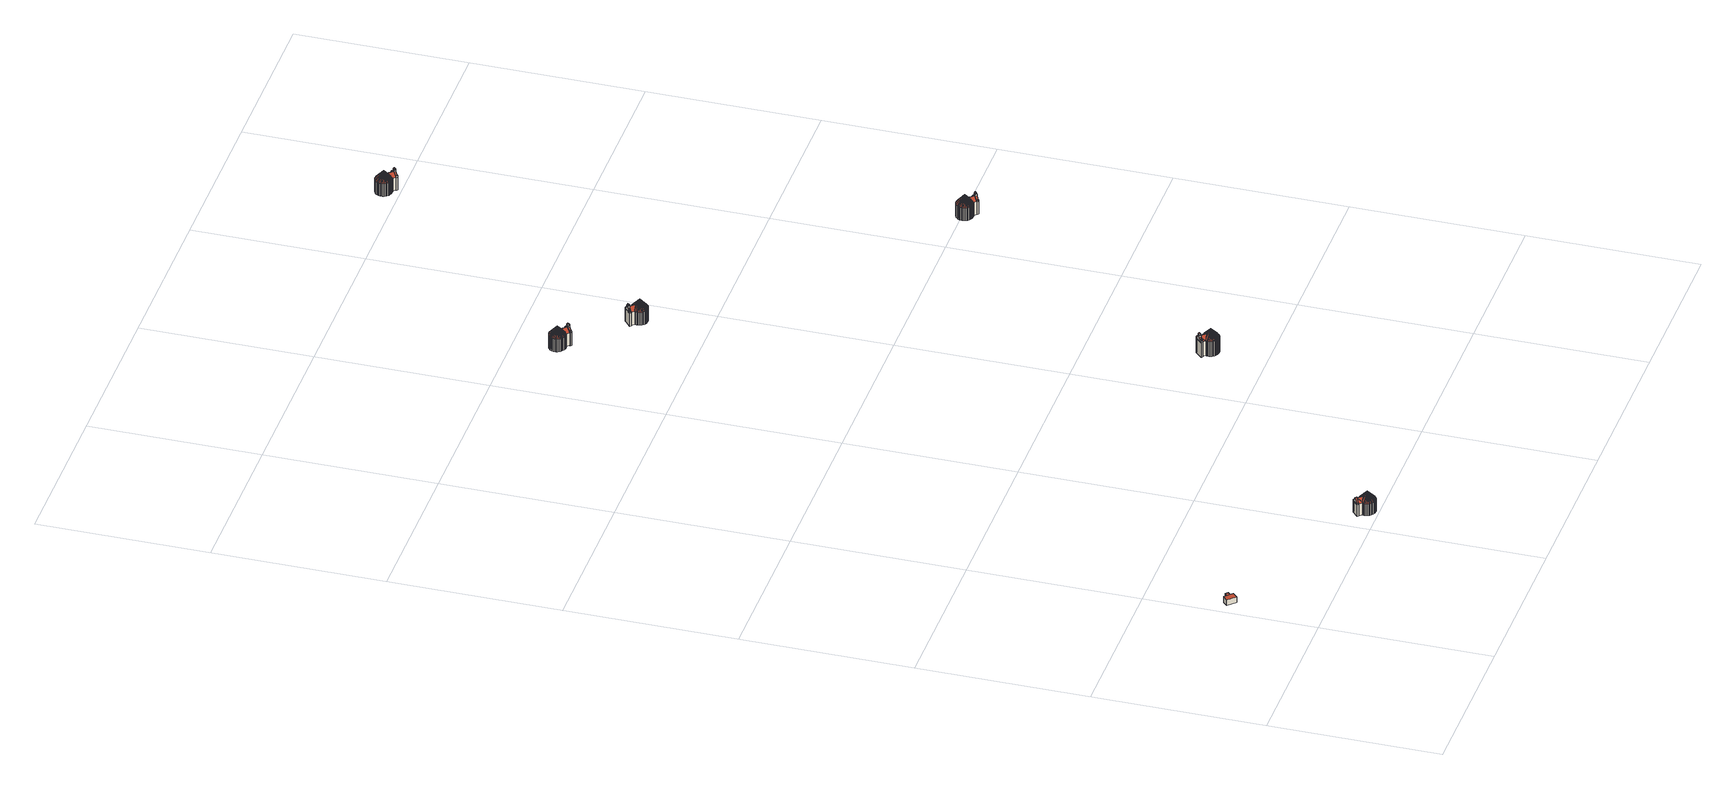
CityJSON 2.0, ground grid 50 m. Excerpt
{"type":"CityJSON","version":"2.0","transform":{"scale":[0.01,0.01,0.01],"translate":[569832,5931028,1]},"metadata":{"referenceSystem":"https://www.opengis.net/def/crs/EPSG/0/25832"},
"CityObjects":{
"building1":{"type":"Building","attributes":{"Grundfläche 2D":"5.698639","Grundhöhe NN":"3.884"},"geometry":[{"type":"Solid","lod":"3","boundaries":[[[[0,1,2,3]],[[3,2,4,5]],[[0,3,5,6]],[[1,0,6,7]],[[2,1,7,4]],[[7,6,5,4]]]],"semantics":{"surfaces":[{"type":"RoofSurface"},{"type":"WallSurface"},{"type":"GroundSurface"}],"values":[[0,1,1,1,1,2]]}}]},
"building2":{"type":"Building","attributes":{"Grundfläche 2D":"0.893874","Grundhöhe NN":"4.116"},"geometry":[{"type":"Solid","lod":"3","boundaries":[[[[8,9,10,11]],[[12,13,11,10]],[[13,14,8,11]],[[14,15,9,8]],[[15,12,10,9]],[[15,14,13,12]]]],"semantics":{"surfaces":[{"type":"RoofSurface"},{"type":"WallSurface"},{"type":"GroundSurface"}],"values":[[0,1,1,1,1,2]]}}]},
"building3":{"type":"Building","attributes":{"Grundfläche 2D":"21.563285","Grundhöhe NN":"2.291"},"children":["building3-1","building3-2"],"geometry":[{"type":"Solid","lod":"3","boundaries":[[[[16,17,18,19]],[[20,18,17]],[[21,18,20]],[[22,18,21]],[[23,18,22]],[[24,25,26,27,28,29,30,31,32,16,19,33,34,35]],[[36,18,23]],[[37,18,36]],[[38,18,37]],[[39,18,38]],[[40,18,39]],[[41,18,40]],[[42,18,41]],[[43,18,42]],[[44,18,43]],[[45,18,44]],[[46,18,45]],[[47,18,46]],[[48,18,47]],[[49,18,48]],[[50,18,49]],[[51,18,50]],[[52,18,51]],[[53,18,52]],[[54,18,53]],[[55,18,54]],[[56,18,55]],[[57,18,56]],[[58,18,57]],[[59,18,58]],[[60,18,59]],[[61,18,60]],[[62,18,61]],[[63,18,62]],[[64,18,63]],[[25,65,18,64,26]],[[66,33,19,18]],[[18,67,34,33,66]],[[18,68,35,34,67]],[[18,69,24,35,68]],[[18,65,25,24,69]],[[17,16,70,71]],[[20,17,71,72]],[[21,20,72,73]],[[22,21,73,74]],[[23,22,74,75]],[[36,23,75,76]],[[37,36,76,77]],[[38,37,77,78]],[[39,38,78,79]],[[40,39,79,80]],[[41,40,80,81]],[[42,41,81,82]],[[43,42,82,83]],[[44,43,83,84]],[[45,44,84,85]],[[46,45,85,86]],[[47,46,86,87]],[[48,47,87,88]],[[49,48,88,89]],[[50,49,89,90]],[[51,50,90,91]],[[52,51,91,92]],[[53,52,92,93]],[[54,53,93,94]],[[55,54,94,95]],[[56,55,95,96]],[[57,56,96,97]],[[58,57,97,98]],[[59,58,98,99]],[[60,59,99,100]],[[61,60,100,101]],[[62,61,101,102]],[[63,62,102,103]],[[64,63,103,104]],[[26,64,104,105]],[[27,26,105,106]],[[28,27,106,107]],[[29,28,107,108]],[[30,29,108,109]],[[31,30,109,110]],[[32,31,110,111]],[[16,32,111,70]],[[103,102,101,100,99,98,97,96,95,94,93,92,91,90,89,88,87,86,85,84,83,82,81,80,79,78,77,76,75,74,73,72,71,70,111,110,109,108,107,106,105,104]]]],"semantics":{"surfaces":[{"type":"RoofSurface"},{"type":"WallSurface"},{"type":"GroundSurface"}],"values":[[0,0,0,0,0,0,0,0,0,0,0,0,0,0,0,0,0,0,0,0,0,0,0,0,0,0,0,0,0,0,0,0,0,0,0,0,0,0,0,0,0,1,1,1,1,1,1,1,1,1,1,1,1,1,1,1,1,1,1,1,1,1,1,1,1,1,1,1,1,1,1,1,1,1,1,1,1,1,1,1,1,1,1,2]]}}]},
"building3-1":{"type":"BuildingInstallation","parents":["building3"],"geometry":[{"type":"MultiSurface","lod":"3","boundaries":[[[16,112,113,114,32]],[[112,115,113]],[[116,113,115,66,67]],[[65,117,118,26,27,119,113,116,68,69]]],"semantics":{"surfaces":[{"type":"RoofSurface"}],"values":[0,0,0,0]}}]},
"building3-2":{"type":"BuildingInstallation","parents":["building3"],"geometry":[{"type":"MultiSurface","lod":"3","boundaries":[[[120,121,122,123,124]],[[122,125,126,123]],[[125,127,128,126]],[[128,127,129,130,131]],[[125,122,121,29,30,129,127]],[[30,31,130,129]],[[28,120,124,123,126,128,131,130,31,32,114,113,119,27]],[[28,29,121,120]]],"semantics":{"surfaces":[{"type":"RoofSurface"},{"type":"WallSurface"}],"values":[0,0,0,0,1,1,1,1]}}]},
"building4":{"type":"Building","attributes":{"Grundfläche 2D":"21.889017","Grundhöhe NN":"1.479"},"children":["building4-1","building4-2","building4-3","building4-4"],"geometry":[{"type":"Solid","lod":"3","boundaries":[[[[132,133,134,135,136,137,138,139,140,141,142,143,144,145,146,147,148,149,150]],[[146,151,152,147]],[[153,152,151]],[[154,152,153]],[[155,152,154]],[[156,152,155]],[[157,152,156]],[[158,152,157]],[[159,152,158]],[[160,152,159]],[[161,152,160]],[[162,152,161]],[[163,152,162]],[[164,152,163]],[[165,152,164]],[[166,152,165]],[[167,152,166]],[[168,152,167]],[[169,152,168]],[[170,152,169]],[[171,152,170]],[[172,152,171]],[[173,152,172]],[[174,152,173]],[[175,152,174]],[[176,152,175]],[[177,152,176]],[[178,152,177]],[[179,152,178]],[[180,152,179]],[[181,152,180]],[[182,152,181]],[[183,152,182]],[[184,152,183]],[[185,152,184]],[[134,133,186,152,185]],[[187,148,147,152]],[[152,188,149,148,187]],[[152,189,150,149,188]],[[152,190,132,150,189]],[[152,186,133,132,190]],[[136,135,191,192]],[[193,138,137,136,192,194]],[[195,196,141,140,139,138,193,197]],[[198,143,142,141,196,199]],[[144,143,198,200]],[[145,144,200,201]],[[146,145,201,202]],[[151,146,202,203]],[[153,151,203,204]],[[154,153,204,205]],[[155,154,205,206]],[[156,155,206,207]],[[157,156,207,208]],[[158,157,208,209]],[[159,158,209,210]],[[160,159,210,211]],[[161,160,211,212]],[[162,161,212,213]],[[163,162,213,214]],[[164,163,214,215]],[[165,164,215,216]],[[166,165,216,217]],[[167,166,217,218]],[[168,167,218,219]],[[169,168,219,220]],[[170,169,220,221]],[[171,170,221,222]],[[172,171,222,223]],[[173,172,223,224]],[[174,173,224,225]],[[175,174,225,226]],[[176,175,226,227]],[[177,176,227,228]],[[178,177,228,229]],[[179,178,229,230]],[[180,179,230,231]],[[181,180,231,232]],[[182,181,232,233]],[[183,182,233,234]],[[184,183,234,235]],[[185,184,235,236]],[[134,185,236,237]],[[135,134,237,191]],[[229,228,227,226,225,224,223,222,221,220,219,218,217,216,215,214,213,212,211,210,209,208,207,206,205,204,203,202,201,200,198,199,196,195,197,193,194,192,191,237,236,235,234,233,232,231,230]]]],"semantics":{"surfaces":[{"type":"RoofSurface"},{"type":"WallSurface"},{"type":"GroundSurface"}],"values":[[0,0,0,0,0,0,0,0,0,0,0,0,0,0,0,0,0,0,0,0,0,0,0,0,0,0,0,0,0,0,0,0,0,0,0,0,0,0,0,0,0,1,1,1,1,1,1,1,1,1,1,1,1,1,1,1,1,1,1,1,1,1,1,1,1,1,1,1,1,1,1,1,1,1,1,1,1,1,1,1,1,1,1,1,2]]}}]},
"building4-1":{"type":"BuildingInstallation","parents":["building4"],"geometry":[{"type":"MultiSurface","lod":"3","boundaries":[[[238,239,240,241,242]],[[241,243,244,245,242]],[[246,242,245,244]],[[238,242,246,247,239]],[[248,249,250,251,252,253,254]],[[255,256,257,250,249,248]],[[251,250,257,258,259,252]],[[260,243,241]],[[240,260,241]],[[141,142,143,243,260,240]],[[243,143,144,261,262,263,264,246,244]],[[265,266,267,135,136,256,255,248,254,268,269]],[[136,137,138,258,257,256]],[[258,138,139,140,141,240,239,247,270,253,252,259]]],"semantics":{"surfaces":[{"type":"RoofSurface"},{"type":"WallSurface"}],"values":[0,0,0,0,0,0,0,1,1,1,1,1,1,1]}}]},
"building4-2":{"type":"BuildingInstallation","parents":["building4"],"geometry":[{"type":"MultiSurface","lod":"3","boundaries":[[[145,146,261,144]],[[271,187,188,272,273,263,262,261,146,274]],[[186,275,134,135,267,266,265,269,273,272,189,190]]],"semantics":{"surfaces":[{"type":"RoofSurface"}],"values":[0,0,0]}}]},
"building4-3":{"type":"BuildingInstallation","parents":["building4"],"geometry":[{"type":"MultiSurface","lod":"3","boundaries":[[[276,277,278,279]],[[280,281,282,283,284,285]],[[283,282,247,246]],[[246,264,263,273,269,268,254,277,276,286,284,283]],[[278,277,254,253]],[[253,270,247,282,281,279,278]]],"semantics":{"surfaces":[{"type":"RoofSurface"},{"type":"WallSurface"}],"values":[0,0,1,1,1,1]}}]},
"building4-4":{"type":"BuildingInstallation","parents":["building4"],"geometry":[{"type":"MultiSurface","lod":"3","boundaries":[[[287,288,289,290]],[[291,289,288]],[[289,291,292,293,294]],[[288,287,281,280]],[[291,288,280,285]],[[292,291,285,284]],[[294,293,292,284,286,276]],[[279,290,289,294,276]],[[290,279,281,287]]],"semantics":{"surfaces":[{"type":"RoofSurface"},{"type":"WallSurface"}],"values":[0,0,0,1,1,1,1,1,1]}}]},
"building5":{"type":"Building","attributes":{"Grundfläche 2D":"21.887404","Grundhöhe NN":"1.999"},"children":["building5-1","building5-2","building5-3","building5-4"],"geometry":[{"type":"Solid","lod":"3","boundaries":[[[[295,296,297,298,299,300,301,302,303,304,305,306,307,308,309,310,311,312,313,314]],[[295,315,316,296]],[[317,316,315]],[[318,316,317]],[[319,316,318]],[[296,316,320,297]],[[321,316,319]],[[322,316,321]],[[323,316,322]],[[324,316,323]],[[325,316,324]],[[326,316,325]],[[327,316,326]],[[328,316,327]],[[329,316,328]],[[330,316,329]],[[331,316,330]],[[332,316,331]],[[333,316,332]],[[334,316,333]],[[335,316,334]],[[336,316,335]],[[337,316,336]],[[338,316,337]],[[339,316,338]],[[340,316,339]],[[341,316,340]],[[342,316,341]],[[343,316,342]],[[344,316,343]],[[345,316,344]],[[346,316,345]],[[347,316,346]],[[348,316,347]],[[349,316,348]],[[350,316,349]],[[302,301,351,316,350]],[[300,352,316,351,301]],[[299,353,316,352,300]],[[298,354,316,353,299]],[[297,320,316,354,298]],[[304,303,355,356]],[[357,306,305,304,356,358]],[[359,360,361,362,311,310,309,308,307,306,357,363]],[[312,311,362,364]],[[313,312,364,365]],[[314,313,365,366]],[[295,314,366,367]],[[315,295,367,368]],[[317,315,368,369]],[[318,317,369,370]],[[319,318,370,371]],[[321,319,371,372]],[[322,321,372,373]],[[323,322,373,374]],[[324,323,374,375]],[[325,324,375,376]],[[326,325,376,377]],[[327,326,377,378]],[[328,327,378,379]],[[329,328,379,380]],[[330,329,380,381]],[[331,330,381,382]],[[332,331,382,383]],[[333,332,383,384]],[[334,333,384,385]],[[335,334,385,386]],[[336,335,386,387]],[[337,336,387,388]],[[338,337,388,389]],[[339,338,389,390]],[[340,339,390,391]],[[341,340,391,392]],[[342,341,392,393]],[[343,342,393,394]],[[344,343,394,395]],[[345,344,395,396]],[[303,302,397,355]],[[346,345,396,398]],[[347,346,398,399]],[[348,347,399,400]],[[349,348,400,401]],[[350,349,401,402]],[[302,350,402,397]],[[392,391,390,389,388,387,386,385,384,383,382,381,380,379,378,377,376,375,374,373,372,371,370,369,368,367,366,365,364,362,361,360,359,363,357,358,356,355,397,402,401,400,399,398,396,395,394,393]]]],"semantics":{"surfaces":[{"type":"RoofSurface"},{"type":"WallSurface"},{"type":"GroundSurface"}],"values":[[0,0,0,0,0,0,0,0,0,0,0,0,0,0,0,0,0,0,0,0,0,0,0,0,0,0,0,0,0,0,0,0,0,0,0,0,0,0,0,0,0,1,1,1,1,1,1,1,1,1,1,1,1,1,1,1,1,1,1,1,1,1,1,1,1,1,1,1,1,1,1,1,1,1,1,1,1,1,1,1,1,1,1,1,2]]}}]},
"building5-1":{"type":"BuildingInstallation","parents":["building5"],"geometry":[{"type":"MultiSurface","lod":"3","boundaries":[[[403,404,405,406,407]],[[408,409,407,406,410]],[[411,407,409,408]],[[404,403,407,411,412]],[[413,414,415,416,417,418,419,420]],[[421,419,418]],[[419,421,422,423,420]],[[413,420,423,424,425,414]],[[406,405,426,410]],[[405,311,312,410,426]],[[410,312,313,427,428,429,430,411,408]],[[431,418,417,432,433,434,435]],[[431,303,421,418]],[[303,304,422,421]],[[304,305,306,424,423,422]],[[306,307,308,309,310,311,405,404,412,436,437,438,415,414,425,424]]],"semantics":{"surfaces":[{"type":"RoofSurface"},{"type":"WallSurface"}],"values":[0,0,0,0,0,0,0,0,1,1,1,1,1,1,1,1]}}]},
"building5-2":{"type":"BuildingInstallation","parents":["building5"],"geometry":[{"type":"MultiSurface","lod":"3","boundaries":[[[314,427,313]],[[295,439,320,354,440,441,429,428,427,314]],[[351,442,443,302,303,431,435,434,433,441,440,353,352]]],"semantics":{"surfaces":[{"type":"RoofSurface"}],"values":[0,0,0]}}]},
"building5-3":{"type":"BuildingInstallation","parents":["building5"],"geometry":[{"type":"MultiSurface","lod":"3","boundaries":[[[444,445,446,447,448]],[[449,450,451,448,452]],[[444,448,451]],[[453,452,448,447,454]],[[453,430,429,441,433,432,455,450,449,452]],[[451,450,455,456]],[[444,451,456]],[[445,444,456,457]],[[457,438,437,436,454,447,446,445]]],"semantics":{"surfaces":[{"type":"RoofSurface"},{"type":"WallSurface"}],"values":[0,0,0,1,1,1,1,1,1]}}]},
"building5-4":{"type":"BuildingInstallation","parents":["building5"],"geometry":[{"type":"MultiSurface","lod":"3","boundaries":[[[458,459,453,454]],[[455,460,461,462,457,456]],[[438,457,462,415]],[[436,412,458,454]],[[459,458,412,411]],[[411,430,453,459]],[[417,460,455,432]],[[415,462,461,460,417,416]]],"semantics":{"surfaces":[{"type":"RoofSurface"},{"type":"WallSurface"}],"values":[0,0,1,1,1,1,1,1]}}]},
"building6":{"type":"Building","attributes":{"Grundfläche 2D":"21.889249","Grundhöhe NN":"1.999"},"children":["building6-1","building6-2","building6-3","building6-4"],"geometry":[{"type":"Solid","lod":"3","boundaries":[[[[463,464,465,466,467,468,469,470,471,472,473,474,475,476,477,478,479,480,481]],[[482,483,464,463,484]],[[485,482,484]],[[486,482,485]],[[487,482,486]],[[488,482,487]],[[489,482,488]],[[490,482,489]],[[491,482,490]],[[492,482,491]],[[493,482,492]],[[494,482,493]],[[495,482,494]],[[496,482,495]],[[497,482,496]],[[498,482,497]],[[499,482,498]],[[500,482,499]],[[501,482,500]],[[502,482,501]],[[503,482,502]],[[504,482,503]],[[505,482,504]],[[506,482,505]],[[507,482,506]],[[508,482,507]],[[509,482,508]],[[510,482,509]],[[511,482,510]],[[512,482,511]],[[513,482,512]],[[514,482,513]],[[515,482,514]],[[516,482,515]],[[517,482,516]],[[470,469,518,482,517]],[[468,519,482,518,469]],[[467,520,482,519,468]],[[466,521,482,520,467]],[[465,522,482,521,466]],[[464,483,482,522,465]],[[472,471,523,524]],[[473,472,524,525]],[[526,527,528,529,478,477,476,475,474,473,525,530]],[[479,478,529,531]],[[480,479,531,532]],[[481,480,532,533]],[[463,481,533,534]],[[484,463,534,535]],[[485,484,535,536]],[[486,485,536,537]],[[487,486,537,538]],[[488,487,538,539]],[[489,488,539,540]],[[490,489,540,541]],[[491,490,541,542]],[[492,491,542,543]],[[493,492,543,544]],[[494,493,544,545]],[[495,494,545,546]],[[496,495,546,547]],[[497,496,547,548]],[[498,497,548,549]],[[499,498,549,550]],[[500,499,550,551]],[[501,500,551,552]],[[502,501,552,553]],[[503,502,553,554]],[[504,503,554,555]],[[505,504,555,556]],[[506,505,556,557]],[[507,506,557,558]],[[508,507,558,559]],[[509,508,559,560]],[[510,509,560,561]],[[511,510,561,562]],[[512,511,562,563]],[[513,512,563,564]],[[514,513,564,565]],[[515,514,565,566]],[[516,515,566,567]],[[517,516,567,568]],[[470,517,568,569]],[[471,470,569,523]],[[557,556,555,554,553,552,551,550,549,548,547,546,545,544,543,542,541,540,539,538,537,536,535,534,533,532,531,529,528,527,526,530,525,524,523,569,568,567,566,565,564,563,562,561,560,559,558]]]],"semantics":{"surfaces":[{"type":"RoofSurface"},{"type":"WallSurface"},{"type":"GroundSurface"}],"values":[[0,0,0,0,0,0,0,0,0,0,0,0,0,0,0,0,0,0,0,0,0,0,0,0,0,0,0,0,0,0,0,0,0,0,0,0,0,0,0,0,0,1,1,1,1,1,1,1,1,1,1,1,1,1,1,1,1,1,1,1,1,1,1,1,1,1,1,1,1,1,1,1,1,1,1,1,1,1,1,1,1,1,1,1,2]]}}]},
"building6-1":{"type":"BuildingInstallation","parents":["building6"],"geometry":[{"type":"MultiSurface","lod":"3","boundaries":[[[481,570,480]],[[463,483,522,521,571,572,573,574,570,481]],[[572,571,520,519,518,470,471,575,576]]],"semantics":{"surfaces":[{"type":"RoofSurface"}],"values":[0,0,0]}}]},
"building6-2":{"type":"BuildingInstallation","parents":["building6"],"geometry":[{"type":"MultiSurface","lod":"3","boundaries":[[[577,578,579,580,581]],[[582,583,581,580,584]],[[585,581,583,582]],[[577,581,585,586,578]],[[587,588,589,590,591,592,593,594]],[[595,596,597,592,591,590]],[[593,592,597,598,599,594]],[[600,584,580]],[[579,600,580]],[[579,478,479,584,600]],[[584,479,480,570,574,573,601,585,582]],[[472,596,595,590,589,602,576,575,471]],[[596,472,473,598,597]],[[598,473,474,475,476,477,478,579,578,586,603,604,587,594,599]]],"semantics":{"surfaces":[{"type":"RoofSurface"},{"type":"WallSurface"}],"values":[0,0,0,0,0,0,0,1,1,1,1,1,1,1]}}]},
"building6-3":{"type":"BuildingInstallation","parents":["building6"],"geometry":[{"type":"MultiSurface","lod":"3","boundaries":[[[605,606,607,608]],[[609,610,606]],[[606,610,611,607]],[[612,610,609]],[[606,605,613,614]],[[606,614,615,609]],[[612,609,615,616]],[[616,601,573,572,576,602,617,611,610,612]],[[618,608,607,611,617,619]],[[605,608,618,604,603,613]]],"semantics":{"surfaces":[{"type":"RoofSurface"},{"type":"WallSurface"}],"values":[0,0,0,0,1,1,1,1,1,1]}}]},
"building6-4":{"type":"BuildingInstallation","parents":["building6"],"geometry":[{"type":"MultiSurface","lod":"3","boundaries":[[[614,613,620,621,616,615]],[[617,622,623,624,618,619]],[[617,602,589,622]],[[621,620,586,585]],[[621,585,601,616]],[[587,624,623,622,589,588]],[[604,618,624,587]],[[603,586,620,613]]],"semantics":{"surfaces":[{"type":"RoofSurface"},{"type":"WallSurface"}],"values":[0,0,1,1,1,1,1,1]}}]},
"building7":{"type":"Building","attributes":{"Grundfläche 2D":"21.888375","Grundhöhe NN":"1.999"},"children":["building7-1","building7-2","building7-3","building7-4"],"geometry":[{"type":"Solid","lod":"3","boundaries":[[[[625,626,627,628,629,630,631,632,633,634,635,636,637,638,639,640,641,642,643,644,645,646]],[[647,648,643,642,649]],[[650,647,649]],[[651,647,650]],[[652,647,651]],[[647,653,644,643,648]],[[654,647,652]],[[655,647,654]],[[656,647,655]],[[657,647,656]],[[658,647,657]],[[659,647,658]],[[660,647,659]],[[661,647,660]],[[662,647,661]],[[663,647,662]],[[664,647,663]],[[665,647,664]],[[666,647,665]],[[667,647,666]],[[668,647,667]],[[669,647,668]],[[670,647,669]],[[671,647,670]],[[672,647,671]],[[673,647,672]],[[674,647,673]],[[675,647,674]],[[676,647,675]],[[677,647,676]],[[678,647,677]],[[679,647,678]],[[680,647,679]],[[681,647,680]],[[682,647,681]],[[683,647,682]],[[626,684,647,683,627]],[[647,685,645,644,653]],[[647,686,646,645,685]],[[647,687,625,646,686]],[[647,684,626,625,687]],[[629,628,688,689]],[[630,629,689,690]],[[691,692,693,694,637,636,635,634,633,632,631,630,690,695]],[[696,639,638,637,694,697]],[[640,639,696,698]],[[641,640,698,699]],[[642,641,699,700]],[[649,642,700,701]],[[650,649,701,702]],[[651,650,702,703]],[[652,651,703,704]],[[654,652,704,705]],[[655,654,705,706]],[[656,655,706,707]],[[657,656,707,708]],[[658,657,708,709]],[[659,658,709,710]],[[660,659,710,711]],[[661,660,711,712]],[[662,661,712,713]],[[663,662,713,714]],[[664,663,714,715]],[[665,664,715,716]],[[666,665,716,717]],[[667,666,717,718]],[[668,667,718,719]],[[669,668,719,720]],[[670,669,720,721]],[[671,670,721,722]],[[672,671,722,723]],[[673,672,723,724]],[[674,673,724,725]],[[675,674,725,726]],[[676,675,726,727]],[[677,676,727,728]],[[678,677,728,729]],[[628,627,730,688]],[[679,678,729,731]],[[680,679,731,732]],[[681,680,732,733]],[[682,681,733,734]],[[683,682,734,735]],[[627,683,735,730]],[[725,724,723,722,721,720,719,718,717,716,715,714,713,712,711,710,709,708,707,706,705,704,703,702,701,700,699,698,696,697,694,693,692,691,695,690,689,688,730,735,734,733,732,731,729,728,727,726]]]],"semantics":{"surfaces":[{"type":"RoofSurface"},{"type":"WallSurface"},{"type":"GroundSurface"}],"values":[[0,0,0,0,0,0,0,0,0,0,0,0,0,0,0,0,0,0,0,0,0,0,0,0,0,0,0,0,0,0,0,0,0,0,0,0,0,0,0,0,0,1,1,1,1,1,1,1,1,1,1,1,1,1,1,1,1,1,1,1,1,1,1,1,1,1,1,1,1,1,1,1,1,1,1,1,1,1,1,1,1,1,1,1,2]]}}]},
"building7-1":{"type":"BuildingInstallation","parents":["building7"],"geometry":[{"type":"MultiSurface","lod":"3","boundaries":[[[736,737,738,739,740]],[[741,736,740,742]],[[743,741,744]],[[736,741,743]],[[745,742,740,739,746,747]],[[745,748,749,750,751,752,753,744,741,742]],[[743,744,753,754]],[[736,743,754,755]],[[737,736,755,756]],[[757,633,634,635,758,746,739,738,737,756]]],"semantics":{"surfaces":[{"type":"RoofSurface"},{"type":"WallSurface"}],"values":[0,0,0,0,1,1,1,1,1,1]}}]},
"building7-2":{"type":"BuildingInstallation","parents":["building7"],"geometry":[{"type":"MultiSurface","lod":"3","boundaries":[[[759,760,761,762,763]],[[764,765,763,762,766]],[[767,763,765,764]],[[759,763,767,768,760]],[[769,770,771,772,773,774,775,776]],[[777,778,779,770,769,776]],[[771,770,779,780,781,772]],[[762,761,782,766]],[[637,638,639,766,782,761]],[[640,783,749,748,767,764,766,639]],[[628,629,778,777,776,775,752,751,784,785]],[[778,629,630,780,779]],[[630,631,632,633,757,773,772,781,780]],[[758,635,636,637,761,760,768]]],"semantics":{"surfaces":[{"type":"RoofSurface"},{"type":"WallSurface"}],"values":[0,0,0,0,0,0,0,1,1,1,1,1,1,1]}}]},
"building7-3":{"type":"BuildingInstallation","parents":["building7"],"geometry":[{"type":"MultiSurface","lod":"3","boundaries":[[[641,783,640]],[[642,648,653,685,786,750,749,783,641]],[[684,787,788,627,628,785,784,751,750,786,686,687]]],"semantics":{"surfaces":[{"type":"RoofSurface"}],"values":[0,0,0]}}]},
"building7-4":{"type":"BuildingInstallation","parents":["building7"],"geometry":[{"type":"MultiSurface","lod":"3","boundaries":[[[754,753,789,790,791,756,755]],[[746,792,793,745,747]],[[793,792,768,767]],[[767,748,745,793]],[[752,775,789,753]],[[773,791,790,789,775,774]],[[791,773,757,756]],[[758,768,792,746]]],"semantics":{"surfaces":[{"type":"RoofSurface"},{"type":"WallSurface"}],"values":[0,0,1,1,1,1,1,1]}}]},
"building8":{"type":"Building","attributes":{"Grundfläche 2D":"21.887261","Grundhöhe NN":"1.997"},"children":["building8-1","building8-2","building8-3","building8-4"],"geometry":[{"type":"Solid","lod":"3","boundaries":[[[[794,795,796,797,798,799,800,801,802,803,804,805,806,807,808,809,810,811,812,813]],[[809,814,815,810]],[[816,815,814]],[[817,815,816]],[[818,815,817]],[[819,811,810,815]],[[820,815,818]],[[821,815,820]],[[822,815,821]],[[823,815,822]],[[824,815,823]],[[825,815,824]],[[826,815,825]],[[827,815,826]],[[828,815,827]],[[829,815,828]],[[830,815,829]],[[831,815,830]],[[832,815,831]],[[833,815,832]],[[834,815,833]],[[835,815,834]],[[836,815,835]],[[837,815,836]],[[838,815,837]],[[839,815,838]],[[840,815,839]],[[841,815,840]],[[842,815,841]],[[843,815,842]],[[844,815,843]],[[845,815,844]],[[846,815,845]],[[847,815,846]],[[848,815,847]],[[849,815,848]],[[795,850,815,849,796]],[[815,851,812,811,819]],[[815,852,813,812,851]],[[815,853,794,813,852]],[[815,850,795,794,853]],[[798,797,854,855]],[[799,798,855,856]],[[857,858,859,860,861,862,806,805,804,803,802,801,800,799,856,863]],[[807,806,862,864]],[[808,807,864,865]],[[809,808,865,866]],[[814,809,866,867]],[[816,814,867,868]],[[817,816,868,869]],[[818,817,869,870]],[[820,818,870,871]],[[821,820,871,872]],[[822,821,872,873]],[[823,822,873,874]],[[824,823,874,875]],[[825,824,875,876]],[[826,825,876,877]],[[827,826,877,878]],[[828,827,878,879]],[[829,828,879,880]],[[830,829,880,881]],[[831,830,881,882]],[[832,831,882,883]],[[833,832,883,884]],[[834,833,884,885]],[[835,834,885,886]],[[836,835,886,887]],[[837,836,887,888]],[[838,837,888,889]],[[839,838,889,890]],[[840,839,890,891]],[[841,840,891,892]],[[842,841,892,893]],[[843,842,893,894]],[[844,843,894,895]],[[797,796,896,854]],[[845,844,895,897]],[[846,845,897,898]],[[847,846,898,899]],[[848,847,899,900]],[[849,848,900,901]],[[796,849,901,896]],[[889,888,887,886,885,884,883,882,881,880,879,878,877,876,875,874,873,872,871,870,869,868,867,866,865,864,862,861,860,859,858,857,863,856,855,854,896,901,900,899,898,897,895,894,893,892,891,890]]]],"semantics":{"surfaces":[{"type":"RoofSurface"},{"type":"WallSurface"},{"type":"GroundSurface"}],"values":[[0,0,0,0,0,0,0,0,0,0,0,0,0,0,0,0,0,0,0,0,0,0,0,0,0,0,0,0,0,0,0,0,0,0,0,0,0,0,0,0,0,1,1,1,1,1,1,1,1,1,1,1,1,1,1,1,1,1,1,1,1,1,1,1,1,1,1,1,1,1,1,1,1,1,1,1,1,1,1,1,1,1,1,2]]}}]},
"building8-1":{"type":"BuildingInstallation","parents":["building8"],"geometry":[{"type":"MultiSurface","lod":"3","boundaries":[[[809,902,819,851,903,904,905,906,907,808]],[[850,908,909,796,797,910,911,912,913,904,903,852,853]]],"semantics":{"surfaces":[{"type":"RoofSurface"}],"values":[0,0]}}]},
"building8-2":{"type":"BuildingInstallation","parents":["building8"],"geometry":[{"type":"MultiSurface","lod":"3","boundaries":[[[914,915,916,917,918]],[[917,919,920,921,918]],[[922,918,921,920]],[[914,918,922,923,915]],[[924,925,926,927,928,929,930,931]],[[932,933,934,929,928,927]],[[930,929,934,935,936,931]],[[917,916,937,919]],[[916,806,807,919,937]],[[919,807,808,907,906,905,938,922,920]],[[912,911,910,797,798,933,932,927,926,939,913]],[[933,798,799,935,934]],[[799,800,801,802,803,804,805,806,916,915,923,940,941,942,924,931,936,935]]],"semantics":{"surfaces":[{"type":"RoofSurface"},{"type":"WallSurface"}],"values":[0,0,0,0,0,0,0,1,1,1,1,1,1]}}]},
"building8-3":{"type":"BuildingInstallation","parents":["building8"],"geometry":[{"type":"MultiSurface","lod":"3","boundaries":[[[943,944,945,946,947]],[[948,949,950,947,951]],[[943,947,950]],[[952,951,947,946,953]],[[905,904,913,939,954,949,948,951,952,938]],[[950,949,954,955]],[[943,950,955,956]],[[944,943,956,957]],[[957,942,941,940,953,946,945,944]]],"semantics":{"surfaces":[{"type":"RoofSurface"},{"type":"WallSurface"}],"values":[0,0,0,1,1,1,1,1,1]}}]},
"building8-4":{"type":"BuildingInstallation","parents":["building8"],"geometry":[{"type":"MultiSurface","lod":"3","boundaries":[[[958,959,952,953]],[[955,954,960,961,962,957,956]],[[959,958,923,922]],[[938,952,959,922]],[[954,939,926,960]],[[924,962,961,960,926,925]],[[958,953,940,923]],[[942,957,962,924]]],"semantics":{"surfaces":[{"type":"RoofSurface"},{"type":"WallSurface"}],"values":[0,0,1,1,1,1,1,1]}}]}
},
"vertices":[
[221,2383,481],[353,2516,481],[136,2730,481],[5,2597,481],[136,2730,288],[5,2597,288],[221,2383,288],[353,2516,288],
[349,2659,481],[285,2722,481],[215,2652,481],[280,2588,481],[215,2652,312],[280,2588,312],[349,2659,312],[285,2722,312],
[5548,379,507],[5541,354,507],[5780,308,780],[5552,391,507],[5537,316,507],[5539,278,507],[5546,241,507],[5559,205,507],[5644,509,507],[5678,528,507],[5709,540,507],[5635,618,507],[5641,624,507],[5614,653,507],[5437,485,507],[5464,456,507],[5470,462,507],[5568,426,507],[5589,458,507],[5614,486,507],[5578,172,507],[5602,142,507],[5630,116,507],[5662,95,507],[5697,79,507],[5733,69,507],[5771,64,507],[5809,66,507],[5847,74,507],[5883,87,507],[5916,106,507],[5946,129,507],[5972,158,507],[5993,189,507],[6009,224,507],[6019,261,507],[6023,299,507],[6022,337,507],[6014,374,507],[6001,410,507],[5982,443,507],[5958,473,507],[5930,499,507],[5898,520,507],[5864,536,507],[5827,546,507],[5789,551,507],[5751,549,507],[5713,541,507],[5699,482,564],[5632,390,590],[5673,391,628],[5693,401,636],[5694,435,607],[5548,379,129],[5541,354,129],[5537,316,129],[5539,278,129],[5546,241,129],[5559,205,129],[5578,172,129],[5602,142,129],[5630,116,129],[5662,95,129],[5697,79,129],[5733,69,129],[5771,64,129],[5809,66,129],[5847,74,129],[5883,87,129],[5916,106,129],[5946,129,129],[5972,158,129],[5993,189,129],[6009,224,129],[6019,261,129],[6023,299,129],[6022,337,129],[6014,374,129],[6001,410,129],[5982,443,129],[5958,473,129],[5930,499,129],[5898,520,129],[5864,536,129],[5827,546,129],[5789,551,129],[5751,549,129],[5713,541,129],[5709,540,129],[5635,618,129],[5641,624,129],[5614,653,129],[5437,485,129],[5464,456,129],[5470,462,129],
[5571,383,530],[5552,539,645],[5480,471,523],[5574,384,533],[5693,390,645],[5702,502,544],[5704,512,534],[5625,608,524],
[5641,624,535],[5614,653,535],[5597,637,535],[5625,608,535],[5635,618,535],[5525,568,682],[5552,539,682],[5452,500,535],[5480,471,535],[5437,485,535],[5464,456,535],[5470,462,535],
[12036,6839,531],[12069,6857,531],[12101,6869,531],[12030,6944,531],[12044,6958,531],[12028,6976,531],[12010,6994,531],[11995,6980,531],[11992,6977,531],[11808,6803,531],[11826,6784,531],[11842,6767,531],[11864,6787,531],[11865,6787,531],[11940,6709,531],[11943,6720,531],[11959,6755,531],[11980,6787,531],[12006,6815,531],[11933,6683,531],[12172,6637,804],[11929,6646,531],[11930,6607,531],[11938,6570,531],[11951,6534,531],[11970,6501,531],[11994,6471,531],[12022,6445,531],[12054,6424,531],[12088,6408,531],[12125,6398,531],[12163,6394,531],[12201,6395,531],[12239,6403,531],[12274,6416,531],[12307,6435,531],[12337,6459,531],[12363,6487,531],[12384,6518,531],[12400,6553,531],[12410,6590,531],[12415,6628,531],[12413,6666,531],[12406,6704,531],[12392,6739,531],[12374,6772,531],[12350,6802,531],[12322,6828,531],[12290,6849,531],[12255,6865,531],[12219,6875,531],[12181,6880,531],[12142,6878,531],[12105,6871,531],[12091,6811,588],[12024,6719,614],[12065,6720,652],[12085,6730,660],[12086,6765,631],[12030,6944,48],[12044,6958,48],[12010,6994,48],[12028,6976,48],[11992,6977,48],[11808,6803,48],[11995,6980,48],[11842,6767,48],[11826,6784,48],[11864,6787,48],[11865,6787,48],[11940,6709,48],[11933,6683,48],[11929,6646,48],[11930,6607,48],[11938,6570,48],[11951,6534,48],[11970,6501,48],[11994,6471,48],[12022,6445,48],[12054,6424,48],[12088,6408,48],[12125,6398,48],[12163,6394,48],[12201,6395,48],[12239,6403,48],[12274,6416,48],[12307,6435,48],[12337,6459,48],[12363,6487,48],[12384,6518,48],[12400,6553,48],[12410,6590,48],[12415,6628,48],[12413,6666,48],[12406,6704,48],[12392,6739,48],[12374,6772,48],[12350,6802,48],[12322,6828,48],[12290,6849,48],[12255,6865,48],[12219,6875,48],[12181,6880,48],[12142,6878,48],[12105,6871,48],[12101,6869,48],
[11849,6820,586],[11829,6823,570],[11808,6803,570],[11826,6784,596],[11862,6819,596],[11842,6767,570],[11864,6787,570],[11863,6807,586],[11914,6835,656],[11880,6871,656],[12026,6941,570],[12004,6943,586],[11995,6945,592],[11994,6953,586],[11992,6977,570],[11935,6923,656],[11969,6887,656],[12030,6944,570],[12044,6958,570],[12028,6976,592],[12010,6994,570],[11995,6980,570],[11826,6784,592],[11914,6835,615],[11922,6842,628],[11939,6858,656],[11922,6842,656],[11962,6880,643],[11969,6887,632],[12026,6941,537],[11962,6880,656],[11955,6873,656],[11928,6917,656],
[11966,6713,558],[12085,6720,669],[11947,6866,669],[11963,6712,555],[12099,6862,538],
[11962,6880,704],[11969,6887,704],[11935,6923,704],[11928,6917,704],[11905,6860,704],[11888,6878,704],[11880,6871,704],[11914,6835,704],[11922,6842,704],[11906,6860,704],[11947,6866,704],
[11888,6878,734],[11905,6860,765],[11945,6898,765],[11928,6917,734],[11906,6860,764],[11922,6842,734],[11947,6866,734],[11962,6880,734],
[7524,23701,514],[7521,23690,514],[7507,23654,514],[7488,23621,514],[7463,23592,514],[7434,23567,514],[7402,23546,514],[7371,23533,514],[7446,23462,514],[7432,23447,514],[7449,23430,514],[7468,23413,514],[7482,23427,514],[7485,23431,514],[7584,23534,514],[7592,23542,514],[7660,23614,514],[7624,23648,514],[7604,23626,514],[7603,23627,514],[7530,23727,514],[7289,23762,787],[7532,23765,514],[7529,23803,514],[7519,23840,514],[7441,23687,598],[7504,23875,514],[7484,23907,514],[7459,23936,514],[7429,23960,514],[7396,23980,514],[7361,23994,514],[7324,24003,514],[7286,24005,514],[7248,24001,514],[7211,23992,514],[7176,23977,514],[7143,23957,514],[7115,23931,514],[7090,23902,514],[7071,23869,514],[7056,23834,514],[7048,23796,514],[7046,23758,514],[7049,23720,514],[7059,23683,514],[7074,23648,514],[7094,23616,514],[7119,23587,514],[7149,23563,514],[7181,23543,514],[7217,23529,514],[7254,23521,514],[7292,23518,514],[7330,23522,514],[7367,23531,514],[7379,23591,571],[7381,23638,614],[7381,23672,644],[7399,23684,635],[7446,23462,100],[7432,23447,100],[7468,23413,100],[7449,23430,100],[7485,23431,100],[7584,23534,100],[7592,23542,100],[7660,23614,100],[7482,23427,100],[7624,23648,100],[7604,23626,100],[7603,23627,100],[7524,23701,100],[7530,23727,100],[7532,23765,100],[7529,23803,100],[7519,23840,100],[7504,23875,100],[7484,23907,100],[7459,23936,100],[7429,23960,100],[7396,23980,100],[7361,23994,100],[7324,24003,100],[7286,24005,100],[7248,24001,100],[7211,23992,100],[7176,23977,100],[7143,23957,100],[7115,23931,100],[7090,23902,100],[7071,23869,100],[7056,23834,100],[7048,23796,100],[7046,23758,100],[7049,23720,100],[7059,23683,100],[7074,23648,100],[7094,23616,100],[7119,23587,100],[7149,23563,100],[7181,23543,100],[7371,23533,100],[7217,23529,100],[7254,23521,100],[7292,23518,100],[7330,23522,100],[7367,23531,100],
[7620,23594,569],[7640,23593,554],[7660,23614,554],[7642,23631,579],[7607,23595,579],[7604,23626,554],[7606,23608,569],[7624,23648,554],[7556,23576,639],[7592,23542,639],[7482,23455,570],[7485,23431,554],[7539,23487,639],[7521,23505,639],[7503,23522,639],[7450,23465,554],[7472,23464,569],[7481,23463,575],[7446,23462,554],[7432,23447,554],[7449,23430,575],[7468,23413,554],[7482,23427,554],[7642,23631,575],[7556,23576,598],[7548,23569,611],[7533,23552,639],[7548,23569,639],[7450,23465,520],[7510,23529,639],[7517,23536,639],[7510,23529,627],[7503,23522,615],[7584,23534,639],[7561,23510,639],[7546,23494,639],
[7501,23696,538],[7380,23683,652],[7525,23544,652],[7376,23572,552],[7375,23561,542],
[7528,23512,748],[7546,23494,717],[7561,23510,717],[7584,23534,717],[7567,23552,748],[7525,23544,717],[7510,23529,717],[7528,23512,747],[7548,23569,717],[7548,23569,687],[7584,23534,687],[7510,23529,687],[7528,23512,687],[7546,23494,687],
[7592,23542,687],[7556,23576,687],[7503,23522,687],[7521,23505,687],[7539,23487,687],
[8938,22057,517],[8941,22068,517],[8958,22103,517],[8980,22134,517],[9006,22162,517],[9036,22185,517],[9070,22203,517],[9101,22215,517],[9031,22291,517],[9046,22304,517],[9013,22341,517],[8998,22328,517],[8889,22227,517],[8881,22220,517],[8829,22173,517],[8808,22153,517],[8841,22117,517],[8863,22137,517],[8864,22136,517],[9169,21981,790],[8962,22061,541],[8931,22032,517],[8926,21994,517],[8927,21956,517],[8933,21918,517],[8946,21882,517],[8965,21849,517],[8988,21818,517],[9015,21792,517],[9047,21771,517],[9081,21754,517],[9118,21743,517],[9156,21738,517],[9194,21739,517],[9231,21746,517],[9268,21759,517],[9301,21777,517],[9331,21800,517],[9358,21828,517],[9379,21859,517],[9396,21894,517],[9406,21930,517],[9411,21968,517],[9410,22007,517],[9404,22044,517],[9391,22080,517],[9372,22114,517],[9349,22144,517],[9322,22170,517],[9290,22192,517],[9256,22208,517],[9219,22219,517],[9181,22224,517],[9143,22223,517],[9106,22216,517],[9090,22157,574],[9085,22110,617],[9083,22076,646],[9063,22066,638],[9022,22066,600],[9031,22291,100],[9046,22304,100],[9013,22341,100],[8889,22227,100],[8881,22220,100],[8829,22173,100],[8808,22153,100],[8998,22328,100],[8841,22117,100],[8863,22137,100],[8864,22136,100],[8938,22057,100],[8931,22032,100],[8926,21994,100],[8927,21956,100],[8933,21918,100],[8946,21882,100],[8965,21849,100],[8988,21818,100],[9015,21792,100],[9047,21771,100],[9081,21754,100],[9118,21743,100],[9156,21738,100],[9194,21739,100],[9231,21746,100],[9268,21759,100],[9301,21777,100],[9331,21800,100],[9358,21828,100],[9379,21859,100],[9396,21894,100],[9406,21930,100],[9411,21968,100],[9410,22007,100],[9404,22044,100],[9391,22080,100],[9372,22114,100],[9349,22144,100],[9322,22170,100],[9290,22192,100],[9256,22208,100],[9219,22219,100],[9181,22224,100],[9143,22223,100],[9106,22216,100],[9101,22215,100],
[8914,22184,600],[9083,22065,655],[8947,22214,655],[8939,22206,641],[8922,22191,613],[9028,22287,523],[8956,22221,641],
[8849,22170,572],[8829,22173,556],[8808,22153,556],[8825,22134,582],[8862,22168,582],[8863,22137,556],[8862,22156,572],[8841,22117,556],[8914,22184,641],[8881,22220,641],[8937,22271,641],[8954,22253,641],[8970,22235,641],[9028,22287,556],[9006,22291,572],[8997,22292,578],[8996,22300,572],[8994,22324,556],[9031,22291,556],[9046,22304,556],[9030,22322,578],[9013,22341,556],[8998,22328,556],[8825,22134,578],[8922,22191,641],[8963,22228,641],[8889,22227,641],[8929,22265,641],
[8889,22227,720],[8905,22209,751],[8946,22246,751],[8929,22265,720],[8906,22208,750],[8947,22214,720],[8963,22228,720],[8922,22191,720],[8889,22227,690],[8905,22209,690],[8906,22208,690],[8922,22191,690],[8963,22228,690],[8929,22265,690],[8946,22246,690],
[8881,22220,690],[8914,22184,690],[8970,22235,690],[8954,22253,690],[8937,22271,690],
[16728,14727,516],[16696,14706,516],[16665,14693,516],[16740,14622,516],[16726,14607,516],[16762,14573,516],[16776,14587,516],[16779,14591,516],[16840,14654,516],[16855,14670,516],[16878,14694,516],[16886,14702,516],[16954,14774,516],[16935,14791,516],[16918,14808,516],[16897,14786,516],[16897,14787,516],[16818,14861,516],[16815,14850,516],[16801,14814,516],[16781,14781,516],[16757,14752,516],[16583,14922,789],[16794,14856,541],[16823,14887,516],[16826,14925,516],[16822,14963,516],[16813,15000,516],[16734,14847,600],[16798,15035,516],[16778,15067,516],[16752,15096,516],[16723,15120,516],[16690,15140,516],[16655,15154,516],[16618,15162,516],[16579,15165,516],[16541,15161,516],[16504,15152,516],[16469,15137,516],[16437,15117,516],[16408,15091,516],[16384,15062,516],[16365,15029,516],[16350,14994,516],[16342,14956,516],[16340,14918,516],[16343,14880,516],[16352,14843,516],[16368,14808,516],[16388,14776,516],[16413,14747,516],[16442,14723,516],[16475,14703,516],[16511,14689,516],[16548,14681,516],[16586,14678,516],[16624,14682,516],[16661,14691,516],[16672,14751,573],[16693,14843,637],[16674,14832,646],[16675,14798,616],[16740,14622,100],[16726,14607,100],[16762,14573,100],[16779,14591,100],[16878,14694,100],[16886,14702,100],[16954,14774,100],[16776,14587,100],[16918,14808,100],[16935,14791,100],[16897,14786,100],[16897,14787,100],[16818,14861,100],[16823,14887,100],[16826,14925,100],[16822,14963,100],[16813,15000,100],[16798,15035,100],[16778,15067,100],[16752,15096,100],[16723,15120,100],[16690,15140,100],[16655,15154,100],[16618,15162,100],[16579,15165,100],[16541,15161,100],[16504,15152,100],[16469,15137,100],[16437,15117,100],[16408,15091,100],[16384,15062,100],[16365,15029,100],[16350,14994,100],[16342,14956,100],[16340,14918,100],[16343,14880,100],[16352,14843,100],[16368,14808,100],[16388,14776,100],[16413,14747,100],[16442,14723,100],[16475,14703,100],[16665,14693,100],[16511,14689,100],[16548,14681,100],[16586,14678,100],[16624,14682,100],[16661,14691,100],
[16822,14672,750],[16840,14654,719],[16855,14670,719],[16878,14694,719],[16860,14712,750],[16819,14704,719],[16842,14729,719],[16821,14672,749],[16804,14689,719],[16842,14729,689],[16878,14694,689],[16860,14712,689],[16842,14729,640],[16842,14729,613],[16819,14704,654],[16804,14689,628],[16804,14689,640],[16804,14689,689],[16821,14672,689],[16822,14672,689],[16840,14654,689],[16840,14654,640],[16878,14694,640],
[16914,14754,571],[16934,14753,556],[16954,14774,556],[16935,14791,581],[16901,14755,581],[16897,14786,556],[16900,14767,571],[16918,14808,556],[16850,14736,640],[16886,14702,640],[16766,14624,571],[16774,14623,577],[16776,14615,572],[16779,14591,556],[16833,14647,640],[16815,14665,640],[16797,14682,640],[16743,14625,556],[16740,14622,556],[16726,14607,556],[16743,14590,577],[16762,14573,556],[16776,14587,556],[16935,14791,577],[16850,14736,600],[16797,14682,616],[16743,14625,522],
[16673,14843,654],[16670,14732,554],[16669,14721,544],
[16797,14682,689],[16815,14665,689],[16833,14647,689],[16886,14702,689],[16850,14736,689],
[13402,30258,514],[13370,30237,514],[13339,30224,514],[13414,30152,514],[13400,30138,514],[13436,30103,514],[13450,30118,514],[13453,30122,514],[13514,30185,514],[13529,30200,514],[13552,30225,514],[13560,30233,514],[13628,30304,514],[13592,30339,514],[13571,30317,514],[13492,30392,514],[13489,30380,514],[13475,30345,514],[13455,30312,514],[13431,30283,514],[13497,30417,514],[13257,30452,787],[13500,30456,514],[13496,30494,514],[13487,30531,514],[13408,30378,598],[13472,30566,514],[13452,30598,514],[13426,30627,514],[13397,30651,514],[13364,30671,514],[13329,30685,514],[13292,30693,514],[13253,30696,514],[13215,30692,514],[13178,30683,514],[13143,30667,514],[13111,30647,514],[13082,30622,514],[13058,30593,514],[13039,30560,514],[13024,30524,514],[13016,30487,514],[13014,30449,514],[13017,30411,514],[13026,30374,514],[13042,30339,514],[13062,30307,514],[13087,30278,514],[13116,30254,514],[13149,30234,514],[13185,30220,514],[13222,30212,514],[13260,30209,514],[13298,30213,514],[13335,30222,514],[13346,30282,571],[13367,30374,635],[13348,30363,644],[13349,30329,614],[13414,30152,100],[13400,30138,100],[13436,30103,100],[13453,30122,100],[13514,30185,100],[13529,30200,100],[13552,30225,100],[13560,30233,100],[13628,30304,100],[13450,30118,100],[13592,30339,100],[13571,30317,100],[13492,30392,100],[13497,30417,100],[13500,30456,100],[13496,30494,100],[13487,30531,100],[13472,30566,100],[13452,30598,100],[13426,30627,100],[13397,30651,100],[13364,30671,100],[13329,30685,100],[13292,30693,100],[13253,30696,100],[13215,30692,100],[13178,30683,100],[13143,30667,100],[13111,30647,100],[13082,30622,100],[13058,30593,100],[13039,30560,100],[13024,30524,100],[13016,30487,100],[13014,30449,100],[13017,30411,100],[13026,30374,100],[13042,30339,100],[13062,30307,100],[13087,30278,100],[13116,30254,100],[13149,30234,100],[13339,30224,100],[13185,30220,100],[13222,30212,100],[13260,30209,100],[13298,30213,100],[13335,30222,100],
[13469,30387,538],[13347,30374,652],[13493,30235,652],[13501,30243,639],[13516,30259,611],[13524,30267,598],[13344,30263,552],[13343,30252,542],[13417,30156,520],[13471,30212,615],[13478,30219,627],[13485,30227,639],
[13588,30285,569],[13608,30283,554],[13628,30304,554],[13609,30322,579],[13575,30286,579],[13592,30339,554],[13571,30317,554],[13574,30298,569],[13524,30267,639],[13560,30233,639],[13507,30178,639],[13489,30196,639],[13471,30212,639],[13417,30156,554],[13440,30154,569],[13448,30154,575],[13450,30145,570],[13453,30122,554],[13414,30152,554],[13400,30138,554],[13417,30121,575],[13436,30103,554],[13450,30118,554],[13609,30322,575],[13516,30259,639],[13478,30219,639],[13552,30225,639],[13529,30200,639],[13514,30185,639],
[13496,30202,748],[13514,30185,717],[13529,30200,717],[13552,30225,717],[13534,30242,748],[13493,30235,717],[13478,30219,717],[13495,30203,747],[13516,30259,717],[13516,30259,687],[13552,30225,687],[13478,30219,687],[13495,30203,687],[13496,30202,687],[13514,30185,687],
[13560,30233,687],[13524,30267,687],[13471,30212,687],[13489,30196,687],[13507,30178,687]
]}
